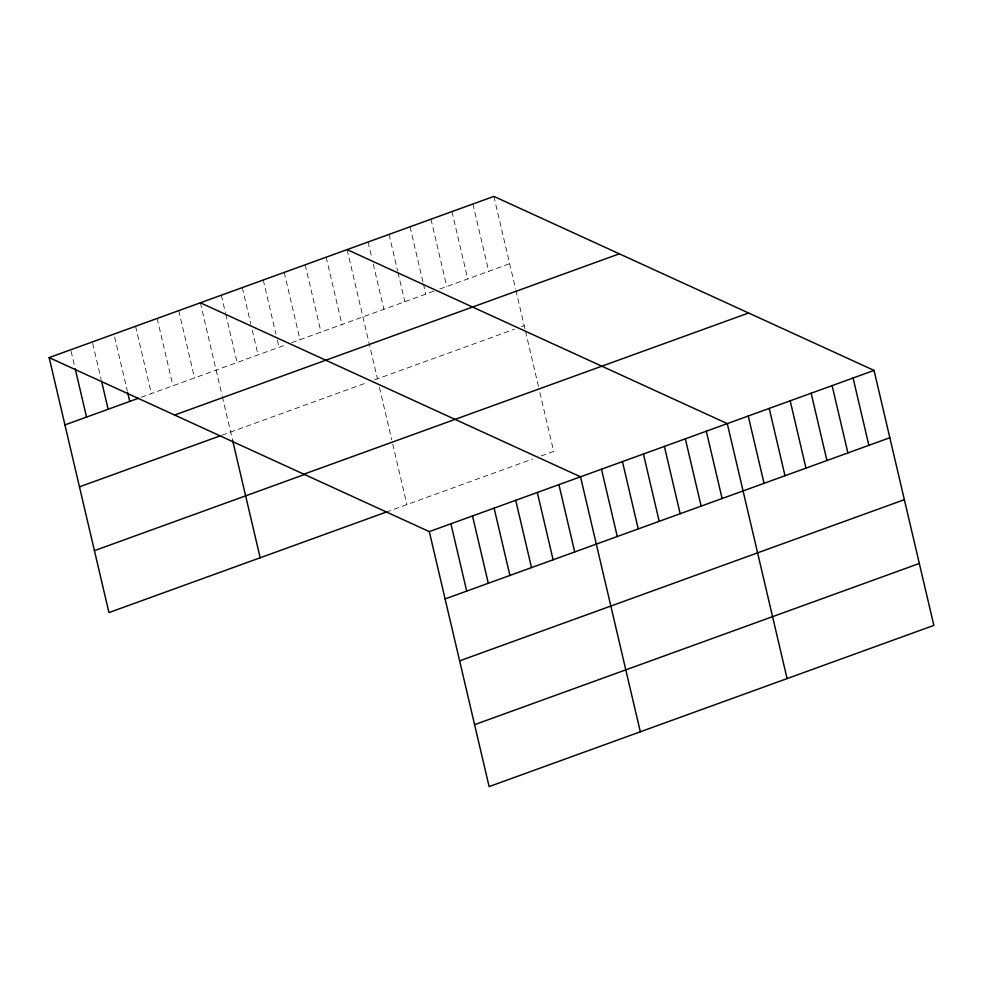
<?xml version="1.0" encoding="UTF-8"?>
<svg xmlns="http://www.w3.org/2000/svg" width="983" height="983" viewBox="0 0 983 983"><rect width="100%" height="100%" fill="white"/><g stroke="black" fill="none" stroke-linecap="round" stroke-linejoin="round"><path stroke-width="0.74" stroke-dasharray="4.92 3.69" d="M141.257 397.243L286.028 344.775M291.619 342.748L434.191 291.079M439.782 289.051L509.673 263.714M222.035 435.174L367.654 382.387M374.634 379.856L514.416 329.194M521.408 326.663L524.197 325.643M385.963 512.18L532.725 458.987M541.105 455.94L553.687 451.381L539.507 390.927M493.884 196.403L515.547 288.781M515.903 290.255L525.192 329.895M525.524 331.32L538.5 386.614M472.921 204.009L488.711 271.32M451.959 211.603L467.736 278.914M430.984 219.209L446.774 286.508M410.022 226.803L423.059 282.404M423.403 283.866L425.811 294.114M389.059 234.409L397.636 270.989M397.98 272.451L404.836 301.707M368.084 242.002L371.869 258.099M373.233 263.948L383.874 309.313M347.122 249.608L377.435 378.836M379.426 387.351L391.738 439.819M392.745 444.119L406.925 504.574M326.159 257.202L341.949 324.513M305.185 264.796L320.974 332.107M284.222 272.402L300.012 339.713M263.26 279.995L275.953 334.134M277.329 339.995L279.049 347.306M242.297 287.601L250.874 324.181M252.25 330.03L258.074 354.912M221.322 295.195L225.439 312.754M225.783 314.216L237.112 362.506M200.36 302.801L222.023 395.178M222.367 396.653L232.664 440.544M178.759 310.628L194.548 377.939M157.157 318.455L172.947 385.766M135.556 326.282L151.345 393.593M114.642 337.046L127.335 391.185M92.697 343.411L101.274 379.991M71.095 351.238L74.868 367.335"/><path stroke-width="1.47" d="M49.15 357.603L493.884 196.403L874.047 370.419L933.85 625.397L489.116 786.597L429.313 531.619L49.15 357.603L108.953 612.581L385.963 512.18M64.939 424.914L138.382 398.287M174.605 415.035L619.339 253.835M79.463 486.843L220.597 435.69M303.858 474.187L748.591 312.999M94.429 550.652L305.738 474.064M429.313 531.619L874.047 370.419M445.102 598.93L889.836 437.73M459.626 660.859L904.36 499.659M474.592 724.668L919.326 563.468M347.122 249.608L727.285 423.612L787.088 678.589M200.36 302.801L580.523 476.804L640.326 731.782M853.084 378.013L868.861 445.324M832.11 385.619L847.899 452.93M811.147 393.212L826.936 460.523M790.185 400.818L805.974 468.129M769.21 408.412L784.999 475.723M748.247 416.018L764.037 483.317M706.322 431.218L722.1 498.516M685.348 438.811L701.137 506.122M664.385 446.417L680.175 513.716M643.423 454.011L659.2 521.322M622.448 461.605L638.237 528.915M601.485 469.21L617.275 536.521M558.922 484.644L574.711 551.942M537.32 492.471L553.11 559.782M515.719 500.298L531.508 567.609M494.117 508.125L509.907 575.436M472.516 515.952L488.305 583.263M450.914 523.792L466.704 591.09M232.664 440.544L260.163 557.779M127.679 392.647L129.744 401.42M101.618 381.453L108.142 409.26M75.212 368.797L86.541 417.087"/></g></svg>
